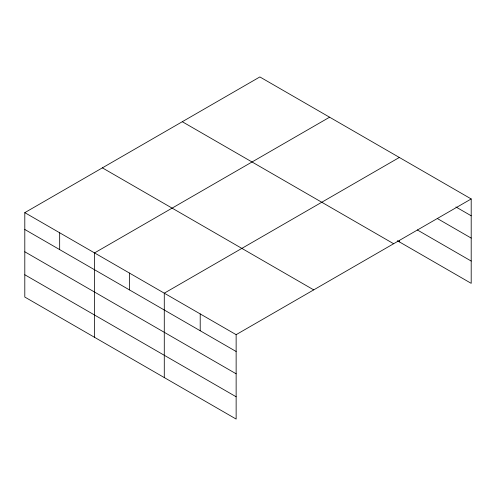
<?xml version="1.0" encoding="UTF-8"?>
<svg xmlns="http://www.w3.org/2000/svg" width="496" height="496" viewBox="0 0 496 496"><rect width="100%" height="100%" fill="white"/><g stroke="black" fill="none" stroke-linecap="round" stroke-linejoin="round"><path stroke-width="0.74" d="M471.2 198.952L259.861 76.936L24.8 212.648L24.8 297.048L236.139 419.064L236.139 334.664L471.2 198.952L471.2 283.352L397.333 240.709M329.604 117.199L94.544 252.91L94.544 337.317M399.342 157.461L164.281 293.173L164.281 377.58M455.898 206.95L471.2 215.785M437.267 218.494L471.2 238.086M417.31 229.946L471.2 261.057M182.292 121.718L393.632 243.734M102.368 167.859L313.708 289.875M24.8 212.648L236.139 334.664M24.8 229.481L236.139 351.497M24.8 251.782L236.139 373.792M24.8 274.753L236.139 396.769M399.342 240.331L399.342 241.868M200.21 313.918L200.21 330.751M129.413 273.042L129.413 289.881M59.669 232.779L59.669 249.612"/></g></svg>
